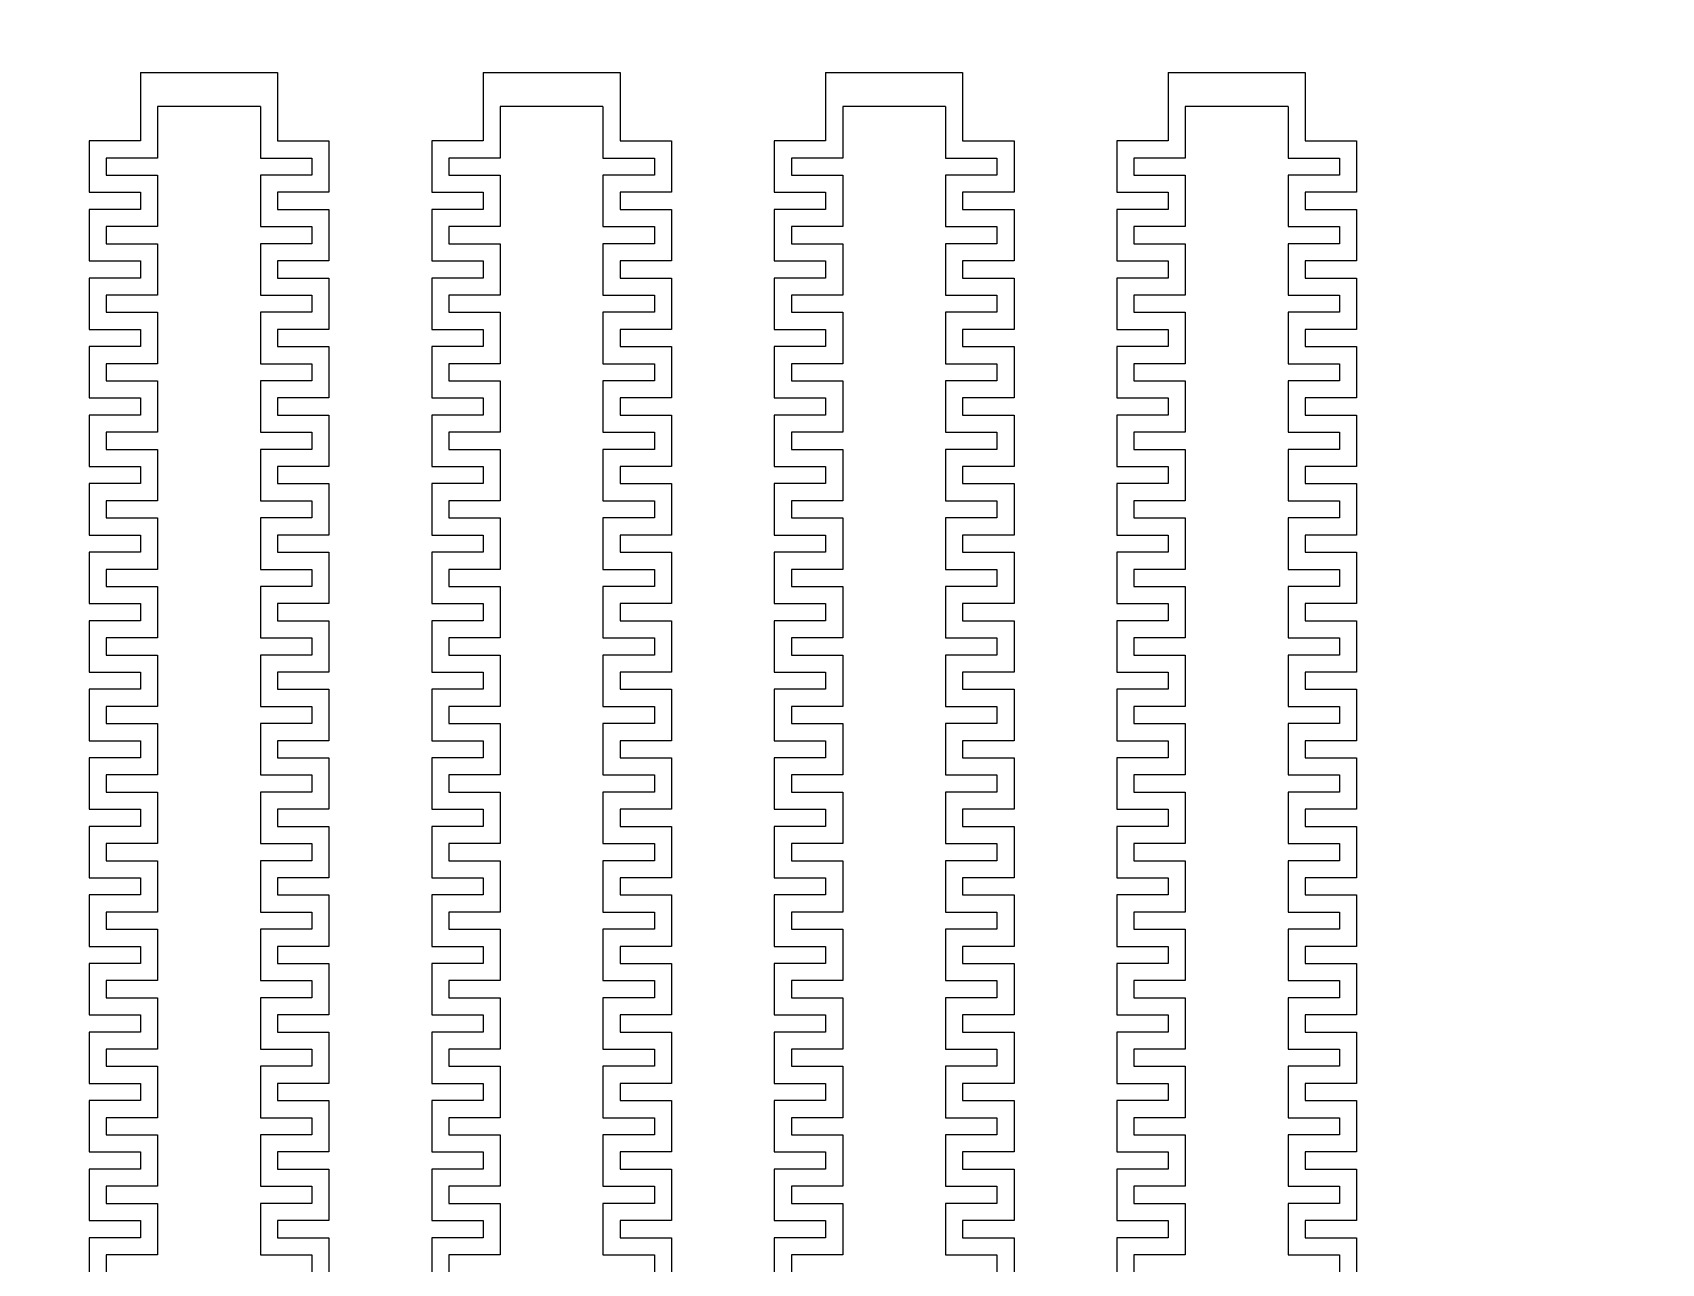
# Model space of a CAD drawing. Extents: x 4629 to 54629, y 4377 to 54377.
# Drawn here: x 23602 to 25979, y 25352 to 27148 of the extents above; entities that cross this region are included whole.
import ezdxf

# ---------------------------------------------------------------- set-up
doc = ezdxf.new("R2010")
doc.units = 13
doc.layers.add('CLEAR', color=140, linetype='Continuous')
doc.layers.add('OPAQUE', color=10, linetype='Continuous')

msp = doc.modelspace()

# ---------------------------------------------------------------- linework, layer by layer
at = {"layer": 'CLEAR'}
for p, q in [((23759.1, 27089.9), (23759.1, 26989.9)), ((23759.1, 27089.9), (23959.1, 27089.9)), ((23959.1, 27089.9), (23959.1, 26989.9)), ((24259.1, 27089.9), (24259.1, 26989.9)), ((24259.1, 27089.9), (24459.1, 27089.9)), ((24459.1, 27089.9), (24459.1, 26989.9)), ((24759.1, 27089.9), (24759.1, 26989.9)), ((24759.1, 27089.9), (24959.1, 27089.9)), ((24959.1, 27089.9), (24959.1, 26989.9)), ((25259.1, 27089.9), (25259.1, 26989.9)), ((25259.1, 27089.9), (25459.1, 27089.9)), ((25459.1, 27089.9), (25459.1, 26989.9)), ((23934.1, 27039.9), (23784.1, 27039.9)), ((23784.1, 27039.9), (23784.1, 26964.9)), ((23934.1, 27039.9), (23934.1, 26964.9)), ((24434.1, 27039.9), (24284.1, 27039.9)), ((24284.1, 27039.9), (24284.1, 26964.9)), ((24434.1, 27039.9), (24434.1, 26964.9)), ((24934.1, 27039.9), (24784.1, 27039.9)), ((24784.1, 27039.9), (24784.1, 26964.9)), ((24934.1, 27039.9), (24934.1, 26964.9)), ((25434.1, 27039.9), (25284.1, 27039.9)), ((25284.1, 27039.9), (25284.1, 26964.9)), ((25434.1, 27039.9), (25434.1, 26964.9)), ((23759.1, 26989.9), (23684.1, 26989.9)), ((23684.1, 26989.9), (23684.1, 26914.9)), ((23959.1, 26989.9), (24034.1, 26989.9)), ((24034.1, 26989.9), (24034.1, 26914.9)), ((24259.1, 26989.9), (24184.1, 26989.9)), ((24184.1, 26989.9), (24184.1, 26914.9)), ((24459.1, 26989.9), (24534.1, 26989.9)), ((24534.1, 26989.9), (24534.1, 26914.9)), ((24759.1, 26989.9), (24684.1, 26989.9)), ((24684.1, 26989.9), (24684.1, 26914.9)), ((24959.1, 26989.9), (25034.1, 26989.9)), ((25034.1, 26989.9), (25034.1, 26914.9)), ((25259.1, 26989.9), (25184.1, 26989.9)), ((25184.1, 26989.9), (25184.1, 26914.9)), ((25459.1, 26989.9), (25534.1, 26989.9)), ((25534.1, 26989.9), (25534.1, 26914.9)), ((23784.1, 26964.9), (23709.1, 26964.9)), ((23709.1, 26964.9), (23709.1, 26939.9)), ((23934.1, 26964.9), (24009.1, 26964.9)), ((24009.1, 26964.9), (24009.1, 26939.9)), ((24284.1, 26964.9), (24209.1, 26964.9)), ((24209.1, 26964.9), (24209.1, 26939.9)), ((24434.1, 26964.9), (24509.1, 26964.9)), ((24509.1, 26964.9), (24509.1, 26939.9)), ((24784.1, 26964.9), (24709.1, 26964.9)), ((24709.1, 26964.9), (24709.1, 26939.9)), ((24934.1, 26964.9), (25009.1, 26964.9)), ((25009.1, 26964.9), (25009.1, 26939.9)), ((25284.1, 26964.9), (25209.1, 26964.9)), ((25209.1, 26964.9), (25209.1, 26939.9)), ((25434.1, 26964.9), (25509.1, 26964.9)), ((25509.1, 26964.9), (25509.1, 26939.9)), ((23709.1, 26939.9), (23784.1, 26939.9)), ((23784.1, 26939.9), (23784.1, 26864.9)), ((24009.1, 26939.9), (23934.1, 26939.9)), ((23934.1, 26939.9), (23934.1, 26864.9)), ((24209.1, 26939.9), (24284.1, 26939.9)), ((24284.1, 26939.9), (24284.1, 26864.9)), ((24509.1, 26939.9), (24434.1, 26939.9)), ((24434.1, 26939.9), (24434.1, 26864.9)), ((24709.1, 26939.9), (24784.1, 26939.9)), ((24784.1, 26939.9), (24784.1, 26864.9)), ((25009.1, 26939.9), (24934.1, 26939.9)), ((24934.1, 26939.9), (24934.1, 26864.9)), ((25209.1, 26939.9), (25284.1, 26939.9)), ((25284.1, 26939.9), (25284.1, 26864.9)), ((25509.1, 26939.9), (25434.1, 26939.9)), ((25434.1, 26939.9), (25434.1, 26864.9)), ((23684.1, 26914.9), (23759.1, 26914.9)), ((23759.1, 26914.9), (23759.1, 26889.9)), ((24034.1, 26914.9), (23959.1, 26914.9)), ((23959.1, 26914.9), (23959.1, 26889.9)), ((24184.1, 26914.9), (24259.1, 26914.9)), ((24259.1, 26914.9), (24259.1, 26889.9)), ((24534.1, 26914.9), (24459.1, 26914.9)), ((24459.1, 26914.9), (24459.1, 26889.9)), ((24684.1, 26914.9), (24759.1, 26914.9)), ((24759.1, 26914.9), (24759.1, 26889.9)), ((25034.1, 26914.9), (24959.1, 26914.9)), ((24959.1, 26914.9), (24959.1, 26889.9)), ((25184.1, 26914.9), (25259.1, 26914.9)), ((25259.1, 26914.9), (25259.1, 26889.9)), ((25534.1, 26914.9), (25459.1, 26914.9)), ((25459.1, 26914.9), (25459.1, 26889.9)), ((23759.1, 26889.9), (23684.1, 26889.9)), ((23684.1, 26889.9), (23684.1, 26814.9)), ((23959.1, 26889.9), (24034.1, 26889.9)), ((24034.1, 26889.9), (24034.1, 26814.9)), ((24259.1, 26889.9), (24184.1, 26889.9)), ((24184.1, 26889.9), (24184.1, 26814.9)), ((24459.1, 26889.9), (24534.1, 26889.9)), ((24534.1, 26889.9), (24534.1, 26814.9)), ((24759.1, 26889.9), (24684.1, 26889.9)), ((24684.1, 26889.9), (24684.1, 26814.9)), ((24959.1, 26889.9), (25034.1, 26889.9)), ((25034.1, 26889.9), (25034.1, 26814.9)), ((25259.1, 26889.9), (25184.1, 26889.9)), ((25184.1, 26889.9), (25184.1, 26814.9)), ((25459.1, 26889.9), (25534.1, 26889.9)), ((25534.1, 26889.9), (25534.1, 26814.9)), ((23784.1, 26864.9), (23709.1, 26864.9)), ((23709.1, 26864.9), (23709.1, 26839.9)), ((23934.1, 26864.9), (24009.1, 26864.9)), ((24009.1, 26864.9), (24009.1, 26839.9)), ((24284.1, 26864.9), (24209.1, 26864.9)), ((24209.1, 26864.9), (24209.1, 26839.9)), ((24434.1, 26864.9), (24509.1, 26864.9)), ((24509.1, 26864.9), (24509.1, 26839.9)), ((24784.1, 26864.9), (24709.1, 26864.9)), ((24709.1, 26864.9), (24709.1, 26839.9)), ((24934.1, 26864.9), (25009.1, 26864.9)), ((25009.1, 26864.9), (25009.1, 26839.9)), ((25284.1, 26864.9), (25209.1, 26864.9)), ((25209.1, 26864.9), (25209.1, 26839.9)), ((25434.1, 26864.9), (25509.1, 26864.9)), ((25509.1, 26864.9), (25509.1, 26839.9)), ((23709.1, 26839.9), (23784.1, 26839.9)), ((23784.1, 26839.9), (23784.1, 26764.9)), ((24009.1, 26839.9), (23934.1, 26839.9)), ((23934.1, 26839.9), (23934.1, 26764.9)), ((24209.1, 26839.9), (24284.1, 26839.9)), ((24284.1, 26839.9), (24284.1, 26764.9)), ((24509.1, 26839.9), (24434.1, 26839.9)), ((24434.1, 26839.9), (24434.1, 26764.9)), ((24709.1, 26839.9), (24784.1, 26839.9)), ((24784.1, 26839.9), (24784.1, 26764.9)), ((25009.1, 26839.9), (24934.1, 26839.9)), ((24934.1, 26839.9), (24934.1, 26764.9)), ((25209.1, 26839.9), (25284.1, 26839.9)), ((25284.1, 26839.9), (25284.1, 26764.9)), ((25509.1, 26839.9), (25434.1, 26839.9)), ((25434.1, 26839.9), (25434.1, 26764.9)), ((23684.1, 26814.9), (23759.1, 26814.9)), ((23759.1, 26814.9), (23759.1, 26789.9)), ((24034.1, 26814.9), (23959.1, 26814.9)), ((23959.1, 26814.9), (23959.1, 26789.9)), ((24184.1, 26814.9), (24259.1, 26814.9)), ((24259.1, 26814.9), (24259.1, 26789.9)), ((24534.1, 26814.9), (24459.1, 26814.9)), ((24459.1, 26814.9), (24459.1, 26789.9)), ((24684.1, 26814.9), (24759.1, 26814.9)), ((24759.1, 26814.9), (24759.1, 26789.9)), ((25034.1, 26814.9), (24959.1, 26814.9)), ((24959.1, 26814.9), (24959.1, 26789.9)), ((25184.1, 26814.9), (25259.1, 26814.9)), ((25259.1, 26814.9), (25259.1, 26789.9)), ((25534.1, 26814.9), (25459.1, 26814.9)), ((25459.1, 26814.9), (25459.1, 26789.9)), ((23759.1, 26789.9), (23684.1, 26789.9)), ((23684.1, 26789.9), (23684.1, 26714.9)), ((23959.1, 26789.9), (24034.1, 26789.9)), ((24034.1, 26789.9), (24034.1, 26714.9)), ((24259.1, 26789.9), (24184.1, 26789.9)), ((24184.1, 26789.9), (24184.1, 26714.9)), ((24459.1, 26789.9), (24534.1, 26789.9)), ((24534.1, 26789.9), (24534.1, 26714.9)), ((24759.1, 26789.9), (24684.1, 26789.9)), ((24684.1, 26789.9), (24684.1, 26714.9)), ((24959.1, 26789.9), (25034.1, 26789.9)), ((25034.1, 26789.9), (25034.1, 26714.9)), ((25259.1, 26789.9), (25184.1, 26789.9)), ((25184.1, 26789.9), (25184.1, 26714.9)), ((25459.1, 26789.9), (25534.1, 26789.9)), ((25534.1, 26789.9), (25534.1, 26714.9)), ((23784.1, 26764.9), (23709.1, 26764.9)), ((23709.1, 26764.9), (23709.1, 26739.9)), ((23934.1, 26764.9), (24009.1, 26764.9)), ((24009.1, 26764.9), (24009.1, 26739.9)), ((24284.1, 26764.9), (24209.1, 26764.9)), ((24209.1, 26764.9), (24209.1, 26739.9)), ((24434.1, 26764.9), (24509.1, 26764.9)), ((24509.1, 26764.9), (24509.1, 26739.9)), ((24784.1, 26764.9), (24709.1, 26764.9)), ((24709.1, 26764.9), (24709.1, 26739.9)), ((24934.1, 26764.9), (25009.1, 26764.9)), ((25009.1, 26764.9), (25009.1, 26739.9)), ((25284.1, 26764.9), (25209.1, 26764.9)), ((25209.1, 26764.9), (25209.1, 26739.9)), ((25434.1, 26764.9), (25509.1, 26764.9)), ((25509.1, 26764.9), (25509.1, 26739.9)), ((23709.1, 26739.9), (23784.1, 26739.9)), ((23784.1, 26739.9), (23784.1, 26664.9)), ((24009.1, 26739.9), (23934.1, 26739.9)), ((23934.1, 26739.9), (23934.1, 26664.9)), ((24209.1, 26739.9), (24284.1, 26739.9)), ((24284.1, 26739.9), (24284.1, 26664.9)), ((24509.1, 26739.9), (24434.1, 26739.9)), ((24434.1, 26739.9), (24434.1, 26664.9)), ((24709.1, 26739.9), (24784.1, 26739.9)), ((24784.1, 26739.9), (24784.1, 26664.9)), ((25009.1, 26739.9), (24934.1, 26739.9)), ((24934.1, 26739.9), (24934.1, 26664.9)), ((25209.1, 26739.9), (25284.1, 26739.9)), ((25284.1, 26739.9), (25284.1, 26664.9)), ((25509.1, 26739.9), (25434.1, 26739.9)), ((25434.1, 26739.9), (25434.1, 26664.9)), ((23684.1, 26714.9), (23759.1, 26714.9)), ((23759.1, 26714.9), (23759.1, 26689.9)), ((24034.1, 26714.9), (23959.1, 26714.9)), ((23959.1, 26714.9), (23959.1, 26689.9)), ((24184.1, 26714.9), (24259.1, 26714.9)), ((24259.1, 26714.9), (24259.1, 26689.9)), ((24534.1, 26714.9), (24459.1, 26714.9)), ((24459.1, 26714.9), (24459.1, 26689.9)), ((24684.1, 26714.9), (24759.1, 26714.9)), ((24759.1, 26714.9), (24759.1, 26689.9)), ((25034.1, 26714.9), (24959.1, 26714.9)), ((24959.1, 26714.9), (24959.1, 26689.9)), ((25184.1, 26714.9), (25259.1, 26714.9)), ((25259.1, 26714.9), (25259.1, 26689.9)), ((25534.1, 26714.9), (25459.1, 26714.9)), ((25459.1, 26714.9), (25459.1, 26689.9)), ((23759.1, 26689.9), (23684.1, 26689.9)), ((23684.1, 26689.9), (23684.1, 26614.9)), ((23959.1, 26689.9), (24034.1, 26689.9)), ((24034.1, 26689.9), (24034.1, 26614.9)), ((24259.1, 26689.9), (24184.1, 26689.9)), ((24184.1, 26689.9), (24184.1, 26614.9)), ((24459.1, 26689.9), (24534.1, 26689.9)), ((24534.1, 26689.9), (24534.1, 26614.9)), ((24759.1, 26689.9), (24684.1, 26689.9)), ((24684.1, 26689.9), (24684.1, 26614.9)), ((24959.1, 26689.9), (25034.1, 26689.9)), ((25034.1, 26689.9), (25034.1, 26614.9)), ((25259.1, 26689.9), (25184.1, 26689.9)), ((25184.1, 26689.9), (25184.1, 26614.9)), ((25459.1, 26689.9), (25534.1, 26689.9)), ((25534.1, 26689.9), (25534.1, 26614.9)), ((23784.1, 26664.9), (23709.1, 26664.9)), ((23709.1, 26664.9), (23709.1, 26639.9)), ((23934.1, 26664.9), (24009.1, 26664.9)), ((24009.1, 26664.9), (24009.1, 26639.9)), ((24284.1, 26664.9), (24209.1, 26664.9)), ((24209.1, 26664.9), (24209.1, 26639.9)), ((24434.1, 26664.9), (24509.1, 26664.9)), ((24509.1, 26664.9), (24509.1, 26639.9)), ((24784.1, 26664.9), (24709.1, 26664.9)), ((24709.1, 26664.9), (24709.1, 26639.9)), ((24934.1, 26664.9), (25009.1, 26664.9)), ((25009.1, 26664.9), (25009.1, 26639.9)), ((25284.1, 26664.9), (25209.1, 26664.9)), ((25209.1, 26664.9), (25209.1, 26639.9)), ((25434.1, 26664.9), (25509.1, 26664.9)), ((25509.1, 26664.9), (25509.1, 26639.9)), ((23709.1, 26639.9), (23784.1, 26639.9)), ((23784.1, 26639.9), (23784.1, 26564.9)), ((24009.1, 26639.9), (23934.1, 26639.9)), ((23934.1, 26639.9), (23934.1, 26564.9)), ((24209.1, 26639.9), (24284.1, 26639.9)), ((24284.1, 26639.9), (24284.1, 26564.9)), ((24509.1, 26639.9), (24434.1, 26639.9)), ((24434.1, 26639.9), (24434.1, 26564.9)), ((24709.1, 26639.9), (24784.1, 26639.9)), ((24784.1, 26639.9), (24784.1, 26564.9)), ((25009.1, 26639.9), (24934.1, 26639.9)), ((24934.1, 26639.9), (24934.1, 26564.9)), ((25209.1, 26639.9), (25284.1, 26639.9)), ((25284.1, 26639.9), (25284.1, 26564.9)), ((25509.1, 26639.9), (25434.1, 26639.9)), ((25434.1, 26639.9), (25434.1, 26564.9)), ((23684.1, 26614.9), (23759.1, 26614.9)), ((23759.1, 26614.9), (23759.1, 26589.9)), ((24034.1, 26614.9), (23959.1, 26614.9)), ((23959.1, 26614.9), (23959.1, 26589.9)), ((24184.1, 26614.9), (24259.1, 26614.9)), ((24259.1, 26614.9), (24259.1, 26589.9)), ((24534.1, 26614.9), (24459.1, 26614.9)), ((24459.1, 26614.9), (24459.1, 26589.9)), ((24684.1, 26614.9), (24759.1, 26614.9)), ((24759.1, 26614.9), (24759.1, 26589.9)), ((25034.1, 26614.9), (24959.1, 26614.9)), ((24959.1, 26614.9), (24959.1, 26589.9)), ((25184.1, 26614.9), (25259.1, 26614.9)), ((25259.1, 26614.9), (25259.1, 26589.9)), ((25534.1, 26614.9), (25459.1, 26614.9)), ((25459.1, 26614.9), (25459.1, 26589.9)), ((23759.1, 26589.9), (23684.1, 26589.9)), ((23684.1, 26589.9), (23684.1, 26514.9)), ((23959.1, 26589.9), (24034.1, 26589.9)), ((24034.1, 26589.9), (24034.1, 26514.9)), ((24259.1, 26589.9), (24184.1, 26589.9)), ((24184.1, 26589.9), (24184.1, 26514.9)), ((24459.1, 26589.9), (24534.1, 26589.9)), ((24534.1, 26589.9), (24534.1, 26514.9)), ((24759.1, 26589.9), (24684.1, 26589.9)), ((24684.1, 26589.9), (24684.1, 26514.9)), ((24959.1, 26589.9), (25034.1, 26589.9)), ((25034.1, 26589.9), (25034.1, 26514.9)), ((25259.1, 26589.9), (25184.1, 26589.9)), ((25184.1, 26589.9), (25184.1, 26514.9)), ((25459.1, 26589.9), (25534.1, 26589.9)), ((25534.1, 26589.9), (25534.1, 26514.9)), ((23784.1, 26564.9), (23709.1, 26564.9)), ((23709.1, 26564.9), (23709.1, 26539.9)), ((23934.1, 26564.9), (24009.1, 26564.9)), ((24009.1, 26564.9), (24009.1, 26539.9)), ((24284.1, 26564.9), (24209.1, 26564.9)), ((24209.1, 26564.9), (24209.1, 26539.9)), ((24434.1, 26564.9), (24509.1, 26564.9)), ((24509.1, 26564.9), (24509.1, 26539.9)), ((24784.1, 26564.9), (24709.1, 26564.9)), ((24709.1, 26564.9), (24709.1, 26539.9)), ((24934.1, 26564.9), (25009.1, 26564.9)), ((25009.1, 26564.9), (25009.1, 26539.9)), ((25284.1, 26564.9), (25209.1, 26564.9)), ((25209.1, 26564.9), (25209.1, 26539.9)), ((25434.1, 26564.9), (25509.1, 26564.9)), ((25509.1, 26564.9), (25509.1, 26539.9)), ((23709.1, 26539.9), (23784.1, 26539.9)), ((23784.1, 26539.9), (23784.1, 26464.9)), ((24009.1, 26539.9), (23934.1, 26539.9)), ((23934.1, 26539.9), (23934.1, 26464.9)), ((24209.1, 26539.9), (24284.1, 26539.9)), ((24284.1, 26539.9), (24284.1, 26464.9)), ((24509.1, 26539.9), (24434.1, 26539.9)), ((24434.1, 26539.9), (24434.1, 26464.9)), ((24709.1, 26539.9), (24784.1, 26539.9)), ((24784.1, 26539.9), (24784.1, 26464.9)), ((25009.1, 26539.9), (24934.1, 26539.9)), ((24934.1, 26539.9), (24934.1, 26464.9)), ((25209.1, 26539.9), (25284.1, 26539.9)), ((25284.1, 26539.9), (25284.1, 26464.9)), ((25509.1, 26539.9), (25434.1, 26539.9)), ((25434.1, 26539.9), (25434.1, 26464.9)), ((23684.1, 26514.9), (23759.1, 26514.9)), ((23759.1, 26514.9), (23759.1, 26489.9)), ((24034.1, 26514.9), (23959.1, 26514.9)), ((23959.1, 26514.9), (23959.1, 26489.9)), ((24184.1, 26514.9), (24259.1, 26514.9)), ((24259.1, 26514.9), (24259.1, 26489.9)), ((24534.1, 26514.9), (24459.1, 26514.9)), ((24459.1, 26514.9), (24459.1, 26489.9)), ((24684.1, 26514.9), (24759.1, 26514.9)), ((24759.1, 26514.9), (24759.1, 26489.9)), ((25034.1, 26514.9), (24959.1, 26514.9)), ((24959.1, 26514.9), (24959.1, 26489.9)), ((25184.1, 26514.9), (25259.1, 26514.9)), ((25259.1, 26514.9), (25259.1, 26489.9)), ((25534.1, 26514.9), (25459.1, 26514.9)), ((25459.1, 26514.9), (25459.1, 26489.9)), ((23759.1, 26489.9), (23684.1, 26489.9)), ((23684.1, 26489.9), (23684.1, 26414.9)), ((23959.1, 26489.9), (24034.1, 26489.9)), ((24034.1, 26489.9), (24034.1, 26414.9)), ((24259.1, 26489.9), (24184.1, 26489.9)), ((24184.1, 26489.9), (24184.1, 26414.9)), ((24459.1, 26489.9), (24534.1, 26489.9)), ((24534.1, 26489.9), (24534.1, 26414.9)), ((24759.1, 26489.9), (24684.1, 26489.9)), ((24684.1, 26489.9), (24684.1, 26414.9)), ((24959.1, 26489.9), (25034.1, 26489.9)), ((25034.1, 26489.9), (25034.1, 26414.9)), ((25259.1, 26489.9), (25184.1, 26489.9)), ((25184.1, 26489.9), (25184.1, 26414.9)), ((25459.1, 26489.9), (25534.1, 26489.9)), ((25534.1, 26489.9), (25534.1, 26414.9)), ((23784.1, 26464.9), (23709.1, 26464.9)), ((23709.1, 26464.9), (23709.1, 26439.9)), ((23934.1, 26464.9), (24009.1, 26464.9)), ((24009.1, 26464.9), (24009.1, 26439.9)), ((24284.1, 26464.9), (24209.1, 26464.9)), ((24209.1, 26464.9), (24209.1, 26439.9)), ((24434.1, 26464.9), (24509.1, 26464.9)), ((24509.1, 26464.9), (24509.1, 26439.9)), ((24784.1, 26464.9), (24709.1, 26464.9)), ((24709.1, 26464.9), (24709.1, 26439.9)), ((24934.1, 26464.9), (25009.1, 26464.9)), ((25009.1, 26464.9), (25009.1, 26439.9)), ((25284.1, 26464.9), (25209.1, 26464.9)), ((25209.1, 26464.9), (25209.1, 26439.9)), ((25434.1, 26464.9), (25509.1, 26464.9)), ((25509.1, 26464.9), (25509.1, 26439.9)), ((23709.1, 26439.9), (23784.1, 26439.9)), ((23784.1, 26439.9), (23784.1, 26364.9)), ((24009.1, 26439.9), (23934.1, 26439.9)), ((23934.1, 26439.9), (23934.1, 26364.9)), ((24209.1, 26439.9), (24284.1, 26439.9)), ((24284.1, 26439.9), (24284.1, 26364.9)), ((24509.1, 26439.9), (24434.1, 26439.9)), ((24434.1, 26439.9), (24434.1, 26364.9)), ((24709.1, 26439.9), (24784.1, 26439.9)), ((24784.1, 26439.9), (24784.1, 26364.9)), ((25009.1, 26439.9), (24934.1, 26439.9)), ((24934.1, 26439.9), (24934.1, 26364.9)), ((25209.1, 26439.9), (25284.1, 26439.9)), ((25284.1, 26439.9), (25284.1, 26364.9)), ((25509.1, 26439.9), (25434.1, 26439.9)), ((25434.1, 26439.9), (25434.1, 26364.9)), ((23684.1, 26414.9), (23759.1, 26414.9)), ((23759.1, 26414.9), (23759.1, 26389.9)), ((24034.1, 26414.9), (23959.1, 26414.9)), ((23959.1, 26414.9), (23959.1, 26389.9)), ((24184.1, 26414.9), (24259.1, 26414.9)), ((24259.1, 26414.9), (24259.1, 26389.9)), ((24534.1, 26414.9), (24459.1, 26414.9)), ((24459.1, 26414.9), (24459.1, 26389.9)), ((24684.1, 26414.9), (24759.1, 26414.9)), ((24759.1, 26414.9), (24759.1, 26389.9)), ((25034.1, 26414.9), (24959.1, 26414.9)), ((24959.1, 26414.9), (24959.1, 26389.9)), ((25184.1, 26414.9), (25259.1, 26414.9)), ((25259.1, 26414.9), (25259.1, 26389.9)), ((25534.1, 26414.9), (25459.1, 26414.9)), ((25459.1, 26414.9), (25459.1, 26389.9)), ((23759.1, 26389.9), (23684.1, 26389.9)), ((23684.1, 26389.9), (23684.1, 26314.9)), ((23959.1, 26389.9), (24034.1, 26389.9)), ((24034.1, 26389.9), (24034.1, 26314.9)), ((24259.1, 26389.9), (24184.1, 26389.9)), ((24184.1, 26389.9), (24184.1, 26314.9)), ((24459.1, 26389.9), (24534.1, 26389.9)), ((24534.1, 26389.9), (24534.1, 26314.9)), ((24759.1, 26389.9), (24684.1, 26389.9)), ((24684.1, 26389.9), (24684.1, 26314.9)), ((24959.1, 26389.9), (25034.1, 26389.9)), ((25034.1, 26389.9), (25034.1, 26314.9)), ((25259.1, 26389.9), (25184.1, 26389.9)), ((25184.1, 26389.9), (25184.1, 26314.9)), ((25459.1, 26389.9), (25534.1, 26389.9)), ((25534.1, 26389.9), (25534.1, 26314.9)), ((23784.1, 26364.9), (23709.1, 26364.9)), ((23709.1, 26364.9), (23709.1, 26339.9)), ((23934.1, 26364.9), (24009.1, 26364.9)), ((24009.1, 26364.9), (24009.1, 26339.9)), ((24284.1, 26364.9), (24209.1, 26364.9)), ((24209.1, 26364.9), (24209.1, 26339.9)), ((24434.1, 26364.9), (24509.1, 26364.9)), ((24509.1, 26364.9), (24509.1, 26339.9)), ((24784.1, 26364.9), (24709.1, 26364.9)), ((24709.1, 26364.9), (24709.1, 26339.9)), ((24934.1, 26364.9), (25009.1, 26364.9)), ((25009.1, 26364.9), (25009.1, 26339.9)), ((25284.1, 26364.9), (25209.1, 26364.9)), ((25209.1, 26364.9), (25209.1, 26339.9)), ((25434.1, 26364.9), (25509.1, 26364.9)), ((25509.1, 26364.9), (25509.1, 26339.9)), ((23709.1, 26339.9), (23784.1, 26339.9)), ((23784.1, 26339.9), (23784.1, 26264.9)), ((24009.1, 26339.9), (23934.1, 26339.9)), ((23934.1, 26339.9), (23934.1, 26264.9)), ((24209.1, 26339.9), (24284.1, 26339.9)), ((24284.1, 26339.9), (24284.1, 26264.9)), ((24509.1, 26339.9), (24434.1, 26339.9)), ((24434.1, 26339.9), (24434.1, 26264.9)), ((24709.1, 26339.9), (24784.1, 26339.9)), ((24784.1, 26339.9), (24784.1, 26264.9)), ((25009.1, 26339.9), (24934.1, 26339.9)), ((24934.1, 26339.9), (24934.1, 26264.9)), ((25209.1, 26339.9), (25284.1, 26339.9)), ((25284.1, 26339.9), (25284.1, 26264.9)), ((25509.1, 26339.9), (25434.1, 26339.9)), ((25434.1, 26339.9), (25434.1, 26264.9)), ((23684.1, 26314.9), (23759.1, 26314.9)), ((23759.1, 26314.9), (23759.1, 26289.9)), ((24034.1, 26314.9), (23959.1, 26314.9)), ((23959.1, 26314.9), (23959.1, 26289.9)), ((24184.1, 26314.9), (24259.1, 26314.9)), ((24259.1, 26314.9), (24259.1, 26289.9)), ((24534.1, 26314.9), (24459.1, 26314.9)), ((24459.1, 26314.9), (24459.1, 26289.9)), ((24684.1, 26314.9), (24759.1, 26314.9)), ((24759.1, 26314.9), (24759.1, 26289.9)), ((25034.1, 26314.9), (24959.1, 26314.9)), ((24959.1, 26314.9), (24959.1, 26289.9)), ((25184.1, 26314.9), (25259.1, 26314.9)), ((25259.1, 26314.9), (25259.1, 26289.9)), ((25534.1, 26314.9), (25459.1, 26314.9)), ((25459.1, 26314.9), (25459.1, 26289.9)), ((23759.1, 26289.9), (23684.1, 26289.9)), ((23684.1, 26289.9), (23684.1, 26214.9)), ((23959.1, 26289.9), (24034.1, 26289.9)), ((24034.1, 26289.9), (24034.1, 26214.9)), ((24259.1, 26289.9), (24184.1, 26289.9)), ((24184.1, 26289.9), (24184.1, 26214.9)), ((24459.1, 26289.9), (24534.1, 26289.9)), ((24534.1, 26289.9), (24534.1, 26214.9)), ((24759.1, 26289.9), (24684.1, 26289.9)), ((24684.1, 26289.9), (24684.1, 26214.9)), ((24959.1, 26289.9), (25034.1, 26289.9)), ((25034.1, 26289.9), (25034.1, 26214.9)), ((25259.1, 26289.9), (25184.1, 26289.9)), ((25184.1, 26289.9), (25184.1, 26214.9)), ((25459.1, 26289.9), (25534.1, 26289.9)), ((25534.1, 26289.9), (25534.1, 26214.9)), ((23784.1, 26264.9), (23709.1, 26264.9)), ((23709.1, 26264.9), (23709.1, 26239.9)), ((23934.1, 26264.9), (24009.1, 26264.9)), ((24009.1, 26264.9), (24009.1, 26239.9)), ((24284.1, 26264.9), (24209.1, 26264.9)), ((24209.1, 26264.9), (24209.1, 26239.9)), ((24434.1, 26264.9), (24509.1, 26264.9)), ((24509.1, 26264.9), (24509.1, 26239.9)), ((24784.1, 26264.9), (24709.1, 26264.9)), ((24709.1, 26264.9), (24709.1, 26239.9)), ((24934.1, 26264.9), (25009.1, 26264.9)), ((25009.1, 26264.9), (25009.1, 26239.9)), ((25284.1, 26264.9), (25209.1, 26264.9)), ((25209.1, 26264.9), (25209.1, 26239.9)), ((25434.1, 26264.9), (25509.1, 26264.9)), ((25509.1, 26264.9), (25509.1, 26239.9)), ((23709.1, 26239.9), (23784.1, 26239.9)), ((23784.1, 26239.9), (23784.1, 26164.9)), ((24009.1, 26239.9), (23934.1, 26239.9)), ((23934.1, 26239.9), (23934.1, 26164.9)), ((24209.1, 26239.9), (24284.1, 26239.9)), ((24284.1, 26239.9), (24284.1, 26164.9)), ((24509.1, 26239.9), (24434.1, 26239.9)), ((24434.1, 26239.9), (24434.1, 26164.9)), ((24709.1, 26239.9), (24784.1, 26239.9)), ((24784.1, 26239.9), (24784.1, 26164.9)), ((25009.1, 26239.9), (24934.1, 26239.9)), ((24934.1, 26239.9), (24934.1, 26164.9)), ((25209.1, 26239.9), (25284.1, 26239.9)), ((25284.1, 26239.9), (25284.1, 26164.9)), ((25509.1, 26239.9), (25434.1, 26239.9)), ((25434.1, 26239.9), (25434.1, 26164.9)), ((23684.1, 26214.9), (23759.1, 26214.9)), ((23759.1, 26214.9), (23759.1, 26189.9)), ((24034.1, 26214.9), (23959.1, 26214.9)), ((23959.1, 26214.9), (23959.1, 26189.9)), ((24184.1, 26214.9), (24259.1, 26214.9)), ((24259.1, 26214.9), (24259.1, 26189.9)), ((24534.1, 26214.9), (24459.1, 26214.9)), ((24459.1, 26214.9), (24459.1, 26189.9)), ((24684.1, 26214.9), (24759.1, 26214.9)), ((24759.1, 26214.9), (24759.1, 26189.9)), ((25034.1, 26214.9), (24959.1, 26214.9)), ((24959.1, 26214.9), (24959.1, 26189.9)), ((25184.1, 26214.9), (25259.1, 26214.9)), ((25259.1, 26214.9), (25259.1, 26189.9)), ((25534.1, 26214.9), (25459.1, 26214.9)), ((25459.1, 26214.9), (25459.1, 26189.9)), ((23759.1, 26189.9), (23684.1, 26189.9)), ((23684.1, 26189.9), (23684.1, 26114.9)), ((23959.1, 26189.9), (24034.1, 26189.9)), ((24034.1, 26189.9), (24034.1, 26114.9)), ((24259.1, 26189.9), (24184.1, 26189.9)), ((24184.1, 26189.9), (24184.1, 26114.9)), ((24459.1, 26189.9), (24534.1, 26189.9)), ((24534.1, 26189.9), (24534.1, 26114.9)), ((24759.1, 26189.9), (24684.1, 26189.9)), ((24684.1, 26189.9), (24684.1, 26114.9)), ((24959.1, 26189.9), (25034.1, 26189.9)), ((25034.1, 26189.9), (25034.1, 26114.9)), ((25259.1, 26189.9), (25184.1, 26189.9)), ((25184.1, 26189.9), (25184.1, 26114.9)), ((25459.1, 26189.9), (25534.1, 26189.9)), ((25534.1, 26189.9), (25534.1, 26114.9)), ((23784.1, 26164.9), (23709.1, 26164.9)), ((23709.1, 26164.9), (23709.1, 26139.9)), ((23934.1, 26164.9), (24009.1, 26164.9)), ((24009.1, 26164.9), (24009.1, 26139.9)), ((24284.1, 26164.9), (24209.1, 26164.9)), ((24209.1, 26164.9), (24209.1, 26139.9)), ((24434.1, 26164.9), (24509.1, 26164.9)), ((24509.1, 26164.9), (24509.1, 26139.9)), ((24784.1, 26164.9), (24709.1, 26164.9)), ((24709.1, 26164.9), (24709.1, 26139.9)), ((24934.1, 26164.9), (25009.1, 26164.9)), ((25009.1, 26164.9), (25009.1, 26139.9)), ((25284.1, 26164.9), (25209.1, 26164.9)), ((25209.1, 26164.9), (25209.1, 26139.9)), ((25434.1, 26164.9), (25509.1, 26164.9)), ((25509.1, 26164.9), (25509.1, 26139.9)), ((23709.1, 26139.9), (23784.1, 26139.9)), ((23784.1, 26139.9), (23784.1, 26064.9)), ((24009.1, 26139.9), (23934.1, 26139.9)), ((23934.1, 26139.9), (23934.1, 26064.9)), ((24209.1, 26139.9), (24284.1, 26139.9)), ((24284.1, 26139.9), (24284.1, 26064.9)), ((24509.1, 26139.9), (24434.1, 26139.9)), ((24434.1, 26139.9), (24434.1, 26064.9)), ((24709.1, 26139.9), (24784.1, 26139.9)), ((24784.1, 26139.9), (24784.1, 26064.9)), ((25009.1, 26139.9), (24934.1, 26139.9)), ((24934.1, 26139.9), (24934.1, 26064.9)), ((25209.1, 26139.9), (25284.1, 26139.9)), ((25284.1, 26139.9), (25284.1, 26064.9)), ((25509.1, 26139.9), (25434.1, 26139.9)), ((25434.1, 26139.9), (25434.1, 26064.9)), ((23684.1, 26114.9), (23759.1, 26114.9)), ((23759.1, 26114.9), (23759.1, 26089.9)), ((24034.1, 26114.9), (23959.1, 26114.9)), ((23959.1, 26114.9), (23959.1, 26089.9)), ((24184.1, 26114.9), (24259.1, 26114.9)), ((24259.1, 26114.9), (24259.1, 26089.9)), ((24534.1, 26114.9), (24459.1, 26114.9)), ((24459.1, 26114.9), (24459.1, 26089.9)), ((24684.1, 26114.9), (24759.1, 26114.9)), ((24759.1, 26114.9), (24759.1, 26089.9)), ((25034.1, 26114.9), (24959.1, 26114.9)), ((24959.1, 26114.9), (24959.1, 26089.9)), ((25184.1, 26114.9), (25259.1, 26114.9)), ((25259.1, 26114.9), (25259.1, 26089.9)), ((25534.1, 26114.9), (25459.1, 26114.9)), ((25459.1, 26114.9), (25459.1, 26089.9)), ((23759.1, 26089.9), (23684.1, 26089.9)), ((23684.1, 26089.9), (23684.1, 26014.9)), ((23959.1, 26089.9), (24034.1, 26089.9)), ((24034.1, 26089.9), (24034.1, 26014.9)), ((24259.1, 26089.9), (24184.1, 26089.9)), ((24184.1, 26089.9), (24184.1, 26014.9)), ((24459.1, 26089.9), (24534.1, 26089.9)), ((24534.1, 26089.9), (24534.1, 26014.9)), ((24759.1, 26089.9), (24684.1, 26089.9)), ((24684.1, 26089.9), (24684.1, 26014.9)), ((24959.1, 26089.9), (25034.1, 26089.9)), ((25034.1, 26089.9), (25034.1, 26014.9)), ((25259.1, 26089.9), (25184.1, 26089.9)), ((25184.1, 26089.9), (25184.1, 26014.9)), ((25459.1, 26089.9), (25534.1, 26089.9)), ((25534.1, 26089.9), (25534.1, 26014.9)), ((23784.1, 26064.9), (23709.1, 26064.9)), ((23709.1, 26064.9), (23709.1, 26039.9)), ((23934.1, 26064.9), (24009.1, 26064.9)), ((24009.1, 26064.9), (24009.1, 26039.9)), ((24284.1, 26064.9), (24209.1, 26064.9)), ((24209.1, 26064.9), (24209.1, 26039.9)), ((24434.1, 26064.9), (24509.1, 26064.9)), ((24509.1, 26064.9), (24509.1, 26039.9)), ((24784.1, 26064.9), (24709.1, 26064.9)), ((24709.1, 26064.9), (24709.1, 26039.9)), ((24934.1, 26064.9), (25009.1, 26064.9)), ((25009.1, 26064.9), (25009.1, 26039.9)), ((25284.1, 26064.9), (25209.1, 26064.9)), ((25209.1, 26064.9), (25209.1, 26039.9)), ((25434.1, 26064.9), (25509.1, 26064.9)), ((25509.1, 26064.9), (25509.1, 26039.9)), ((23709.1, 26039.9), (23784.1, 26039.9)), ((23784.1, 26039.9), (23784.1, 25964.9)), ((24009.1, 26039.9), (23934.1, 26039.9)), ((23934.1, 26039.9), (23934.1, 25964.9)), ((24209.1, 26039.9), (24284.1, 26039.9)), ((24284.1, 26039.9), (24284.1, 25964.9)), ((24509.1, 26039.9), (24434.1, 26039.9)), ((24434.1, 26039.9), (24434.1, 25964.9)), ((24709.1, 26039.9), (24784.1, 26039.9)), ((24784.1, 26039.9), (24784.1, 25964.9)), ((25009.1, 26039.9), (24934.1, 26039.9)), ((24934.1, 26039.9), (24934.1, 25964.9)), ((25209.1, 26039.9), (25284.1, 26039.9)), ((25284.1, 26039.9), (25284.1, 25964.9)), ((25509.1, 26039.9), (25434.1, 26039.9)), ((25434.1, 26039.9), (25434.1, 25964.9)), ((23684.1, 26014.9), (23759.1, 26014.9)), ((23759.1, 26014.9), (23759.1, 25989.9)), ((24034.1, 26014.9), (23959.1, 26014.9)), ((23959.1, 26014.9), (23959.1, 25989.9)), ((24184.1, 26014.9), (24259.1, 26014.9)), ((24259.1, 26014.9), (24259.1, 25989.9)), ((24534.1, 26014.9), (24459.1, 26014.9)), ((24459.1, 26014.9), (24459.1, 25989.9)), ((24684.1, 26014.9), (24759.1, 26014.9)), ((24759.1, 26014.9), (24759.1, 25989.9)), ((25034.1, 26014.9), (24959.1, 26014.9)), ((24959.1, 26014.9), (24959.1, 25989.9)), ((25184.1, 26014.9), (25259.1, 26014.9)), ((25259.1, 26014.9), (25259.1, 25989.9)), ((25534.1, 26014.9), (25459.1, 26014.9)), ((25459.1, 26014.9), (25459.1, 25989.9)), ((23759.1, 25989.9), (23684.1, 25989.9)), ((23684.1, 25989.9), (23684.1, 25914.9)), ((23959.1, 25989.9), (24034.1, 25989.9)), ((24034.1, 25989.9), (24034.1, 25914.9)), ((24259.1, 25989.9), (24184.1, 25989.9)), ((24184.1, 25989.9), (24184.1, 25914.9)), ((24459.1, 25989.9), (24534.1, 25989.9)), ((24534.1, 25989.9), (24534.1, 25914.9)), ((24759.1, 25989.9), (24684.1, 25989.9)), ((24684.1, 25989.9), (24684.1, 25914.9)), ((24959.1, 25989.9), (25034.1, 25989.9)), ((25034.1, 25989.9), (25034.1, 25914.9)), ((25259.1, 25989.9), (25184.1, 25989.9)), ((25184.1, 25989.9), (25184.1, 25914.9)), ((25459.1, 25989.9), (25534.1, 25989.9)), ((25534.1, 25989.9), (25534.1, 25914.9)), ((23784.1, 25964.9), (23709.1, 25964.9)), ((23709.1, 25964.9), (23709.1, 25939.9)), ((23934.1, 25964.9), (24009.1, 25964.9)), ((24009.1, 25964.9), (24009.1, 25939.9)), ((24284.1, 25964.9), (24209.1, 25964.9)), ((24209.1, 25964.9), (24209.1, 25939.9)), ((24434.1, 25964.9), (24509.1, 25964.9)), ((24509.1, 25964.9), (24509.1, 25939.9)), ((24784.1, 25964.9), (24709.1, 25964.9)), ((24709.1, 25964.9), (24709.1, 25939.9)), ((24934.1, 25964.9), (25009.1, 25964.9)), ((25009.1, 25964.9), (25009.1, 25939.9)), ((25284.1, 25964.9), (25209.1, 25964.9)), ((25209.1, 25964.9), (25209.1, 25939.9)), ((25434.1, 25964.9), (25509.1, 25964.9)), ((25509.1, 25964.9), (25509.1, 25939.9)), ((23709.1, 25939.9), (23784.1, 25939.9)), ((23784.1, 25939.9), (23784.1, 25864.9)), ((24009.1, 25939.9), (23934.1, 25939.9)), ((23934.1, 25939.9), (23934.1, 25864.9)), ((24209.1, 25939.9), (24284.1, 25939.9)), ((24284.1, 25939.9), (24284.1, 25864.9)), ((24509.1, 25939.9), (24434.1, 25939.9)), ((24434.1, 25939.9), (24434.1, 25864.9)), ((24709.1, 25939.9), (24784.1, 25939.9)), ((24784.1, 25939.9), (24784.1, 25864.9)), ((25009.1, 25939.9), (24934.1, 25939.9)), ((24934.1, 25939.9), (24934.1, 25864.9)), ((25209.1, 25939.9), (25284.1, 25939.9)), ((25284.1, 25939.9), (25284.1, 25864.9)), ((25509.1, 25939.9), (25434.1, 25939.9)), ((25434.1, 25939.9), (25434.1, 25864.9)), ((23684.1, 25914.9), (23759.1, 25914.9)), ((23759.1, 25914.9), (23759.1, 25889.9)), ((24034.1, 25914.9), (23959.1, 25914.9)), ((23959.1, 25914.9), (23959.1, 25889.9)), ((24184.1, 25914.9), (24259.1, 25914.9)), ((24259.1, 25914.9), (24259.1, 25889.9)), ((24534.1, 25914.9), (24459.1, 25914.9)), ((24459.1, 25914.9), (24459.1, 25889.9)), ((24684.1, 25914.9), (24759.1, 25914.9)), ((24759.1, 25914.9), (24759.1, 25889.9)), ((25034.1, 25914.9), (24959.1, 25914.9)), ((24959.1, 25914.9), (24959.1, 25889.9)), ((25184.1, 25914.9), (25259.1, 25914.9)), ((25259.1, 25914.9), (25259.1, 25889.9)), ((25534.1, 25914.9), (25459.1, 25914.9)), ((25459.1, 25914.9), (25459.1, 25889.9)), ((23759.1, 25889.9), (23684.1, 25889.9)), ((23684.1, 25889.9), (23684.1, 25814.9)), ((23959.1, 25889.9), (24034.1, 25889.9)), ((24034.1, 25889.9), (24034.1, 25814.9)), ((24259.1, 25889.9), (24184.1, 25889.9)), ((24184.1, 25889.9), (24184.1, 25814.9)), ((24459.1, 25889.9), (24534.1, 25889.9)), ((24534.1, 25889.9), (24534.1, 25814.9)), ((24759.1, 25889.9), (24684.1, 25889.9)), ((24684.1, 25889.9), (24684.1, 25814.9)), ((24959.1, 25889.9), (25034.1, 25889.9)), ((25034.1, 25889.9), (25034.1, 25814.9)), ((25259.1, 25889.9), (25184.1, 25889.9)), ((25184.1, 25889.9), (25184.1, 25814.9)), ((25459.1, 25889.9), (25534.1, 25889.9)), ((25534.1, 25889.9), (25534.1, 25814.9)), ((23784.1, 25864.9), (23709.1, 25864.9)), ((23709.1, 25864.9), (23709.1, 25839.9)), ((23934.1, 25864.9), (24009.1, 25864.9)), ((24009.1, 25864.9), (24009.1, 25839.9)), ((24284.1, 25864.9), (24209.1, 25864.9)), ((24209.1, 25864.9), (24209.1, 25839.9)), ((24434.1, 25864.9), (24509.1, 25864.9)), ((24509.1, 25864.9), (24509.1, 25839.9)), ((24784.1, 25864.9), (24709.1, 25864.9)), ((24709.1, 25864.9), (24709.1, 25839.9)), ((24934.1, 25864.9), (25009.1, 25864.9)), ((25009.1, 25864.9), (25009.1, 25839.9)), ((25284.1, 25864.9), (25209.1, 25864.9)), ((25209.1, 25864.9), (25209.1, 25839.9)), ((25434.1, 25864.9), (25509.1, 25864.9)), ((25509.1, 25864.9), (25509.1, 25839.9)), ((23709.1, 25839.9), (23784.1, 25839.9)), ((23784.1, 25839.9), (23784.1, 25764.9)), ((24009.1, 25839.9), (23934.1, 25839.9)), ((23934.1, 25839.9), (23934.1, 25764.9)), ((24209.1, 25839.9), (24284.1, 25839.9)), ((24284.1, 25839.9), (24284.1, 25764.9)), ((24509.1, 25839.9), (24434.1, 25839.9)), ((24434.1, 25839.9), (24434.1, 25764.9)), ((24709.1, 25839.9), (24784.1, 25839.9)), ((24784.1, 25839.9), (24784.1, 25764.9)), ((25009.1, 25839.9), (24934.1, 25839.9)), ((24934.1, 25839.9), (24934.1, 25764.9)), ((25209.1, 25839.9), (25284.1, 25839.9)), ((25284.1, 25839.9), (25284.1, 25764.9)), ((25509.1, 25839.9), (25434.1, 25839.9)), ((25434.1, 25839.9), (25434.1, 25764.9)), ((23684.1, 25814.9), (23759.1, 25814.9)), ((23759.1, 25814.9), (23759.1, 25789.9)), ((24034.1, 25814.9), (23959.1, 25814.9)), ((23959.1, 25814.9), (23959.1, 25789.9)), ((24184.1, 25814.9), (24259.1, 25814.9)), ((24259.1, 25814.9), (24259.1, 25789.9)), ((24534.1, 25814.9), (24459.1, 25814.9)), ((24459.1, 25814.9), (24459.1, 25789.9)), ((24684.1, 25814.9), (24759.1, 25814.9)), ((24759.1, 25814.9), (24759.1, 25789.9)), ((25034.1, 25814.9), (24959.1, 25814.9)), ((24959.1, 25814.9), (24959.1, 25789.9)), ((25184.1, 25814.9), (25259.1, 25814.9)), ((25259.1, 25814.9), (25259.1, 25789.9)), ((25534.1, 25814.9), (25459.1, 25814.9)), ((25459.1, 25814.9), (25459.1, 25789.9)), ((23759.1, 25789.9), (23684.1, 25789.9)), ((23684.1, 25789.9), (23684.1, 25714.9)), ((23959.1, 25789.9), (24034.1, 25789.9)), ((24034.1, 25789.9), (24034.1, 25714.9)), ((24259.1, 25789.9), (24184.1, 25789.9)), ((24184.1, 25789.9), (24184.1, 25714.9)), ((24459.1, 25789.9), (24534.1, 25789.9)), ((24534.1, 25789.9), (24534.1, 25714.9)), ((24759.1, 25789.9), (24684.1, 25789.9)), ((24684.1, 25789.9), (24684.1, 25714.9)), ((24959.1, 25789.9), (25034.1, 25789.9)), ((25034.1, 25789.9), (25034.1, 25714.9)), ((25259.1, 25789.9), (25184.1, 25789.9)), ((25184.1, 25789.9), (25184.1, 25714.9)), ((25459.1, 25789.9), (25534.1, 25789.9)), ((25534.1, 25789.9), (25534.1, 25714.9)), ((23784.1, 25764.9), (23709.1, 25764.9)), ((23709.1, 25764.9), (23709.1, 25739.9)), ((23934.1, 25764.9), (24009.1, 25764.9)), ((24009.1, 25764.9), (24009.1, 25739.9)), ((24284.1, 25764.9), (24209.1, 25764.9)), ((24209.1, 25764.9), (24209.1, 25739.9)), ((24434.1, 25764.9), (24509.1, 25764.9)), ((24509.1, 25764.9), (24509.1, 25739.9)), ((24784.1, 25764.9), (24709.1, 25764.9)), ((24709.1, 25764.9), (24709.1, 25739.9)), ((24934.1, 25764.9), (25009.1, 25764.9)), ((25009.1, 25764.9), (25009.1, 25739.9)), ((25284.1, 25764.9), (25209.1, 25764.9)), ((25209.1, 25764.9), (25209.1, 25739.9)), ((25434.1, 25764.9), (25509.1, 25764.9)), ((25509.1, 25764.9), (25509.1, 25739.9)), ((23709.1, 25739.9), (23784.1, 25739.9)), ((23784.1, 25739.9), (23784.1, 25664.9)), ((24009.1, 25739.9), (23934.1, 25739.9)), ((23934.1, 25739.9), (23934.1, 25664.9)), ((24209.1, 25739.9), (24284.1, 25739.9)), ((24284.1, 25739.9), (24284.1, 25664.9)), ((24509.1, 25739.9), (24434.1, 25739.9)), ((24434.1, 25739.9), (24434.1, 25664.9)), ((24709.1, 25739.9), (24784.1, 25739.9)), ((24784.1, 25739.9), (24784.1, 25664.9)), ((25009.1, 25739.9), (24934.1, 25739.9)), ((24934.1, 25739.9), (24934.1, 25664.9)), ((25209.1, 25739.9), (25284.1, 25739.9)), ((25284.1, 25739.9), (25284.1, 25664.9)), ((25509.1, 25739.9), (25434.1, 25739.9)), ((25434.1, 25739.9), (25434.1, 25664.9)), ((23684.1, 25714.9), (23759.1, 25714.9)), ((23759.1, 25714.9), (23759.1, 25689.9)), ((24034.1, 25714.9), (23959.1, 25714.9)), ((23959.1, 25714.9), (23959.1, 25689.9)), ((24184.1, 25714.9), (24259.1, 25714.9)), ((24259.1, 25714.9), (24259.1, 25689.9)), ((24534.1, 25714.9), (24459.1, 25714.9)), ((24459.1, 25714.9), (24459.1, 25689.9)), ((24684.1, 25714.9), (24759.1, 25714.9)), ((24759.1, 25714.9), (24759.1, 25689.9)), ((25034.1, 25714.9), (24959.1, 25714.9)), ((24959.1, 25714.9), (24959.1, 25689.9)), ((25184.1, 25714.9), (25259.1, 25714.9)), ((25259.1, 25714.9), (25259.1, 25689.9)), ((25534.1, 25714.9), (25459.1, 25714.9)), ((25459.1, 25714.9), (25459.1, 25689.9)), ((23759.1, 25689.9), (23684.1, 25689.9)), ((23684.1, 25689.9), (23684.1, 25614.9)), ((23959.1, 25689.9), (24034.1, 25689.9)), ((24034.1, 25689.9), (24034.1, 25614.9)), ((24259.1, 25689.9), (24184.1, 25689.9)), ((24184.1, 25689.9), (24184.1, 25614.9)), ((24459.1, 25689.9), (24534.1, 25689.9)), ((24534.1, 25689.9), (24534.1, 25614.9)), ((24759.1, 25689.9), (24684.1, 25689.9)), ((24684.1, 25689.9), (24684.1, 25614.9)), ((24959.1, 25689.9), (25034.1, 25689.9)), ((25034.1, 25689.9), (25034.1, 25614.9)), ((25259.1, 25689.9), (25184.1, 25689.9)), ((25184.1, 25689.9), (25184.1, 25614.9)), ((25459.1, 25689.9), (25534.1, 25689.9)), ((25534.1, 25689.9), (25534.1, 25614.9)), ((23784.1, 25664.9), (23709.1, 25664.9)), ((23709.1, 25664.9), (23709.1, 25639.9)), ((23934.1, 25664.9), (24009.1, 25664.9)), ((24009.1, 25664.9), (24009.1, 25639.9)), ((24284.1, 25664.9), (24209.1, 25664.9)), ((24209.1, 25664.9), (24209.1, 25639.9)), ((24434.1, 25664.9), (24509.1, 25664.9)), ((24509.1, 25664.9), (24509.1, 25639.9)), ((24784.1, 25664.9), (24709.1, 25664.9)), ((24709.1, 25664.9), (24709.1, 25639.9)), ((24934.1, 25664.9), (25009.1, 25664.9)), ((25009.1, 25664.9), (25009.1, 25639.9)), ((25284.1, 25664.9), (25209.1, 25664.9)), ((25209.1, 25664.9), (25209.1, 25639.9)), ((25434.1, 25664.9), (25509.1, 25664.9)), ((25509.1, 25664.9), (25509.1, 25639.9)), ((23709.1, 25639.9), (23784.1, 25639.9)), ((23784.1, 25639.9), (23784.1, 25564.9)), ((24009.1, 25639.9), (23934.1, 25639.9)), ((23934.1, 25639.9), (23934.1, 25564.9)), ((24209.1, 25639.9), (24284.1, 25639.9)), ((24284.1, 25639.9), (24284.1, 25564.9)), ((24509.1, 25639.9), (24434.1, 25639.9)), ((24434.1, 25639.9), (24434.1, 25564.9)), ((24709.1, 25639.9), (24784.1, 25639.9)), ((24784.1, 25639.9), (24784.1, 25564.9)), ((25009.1, 25639.9), (24934.1, 25639.9)), ((24934.1, 25639.9), (24934.1, 25564.9)), ((25209.1, 25639.9), (25284.1, 25639.9)), ((25284.1, 25639.9), (25284.1, 25564.9)), ((25509.1, 25639.9), (25434.1, 25639.9)), ((25434.1, 25639.9), (25434.1, 25564.9)), ((23684.1, 25614.9), (23759.1, 25614.9)), ((23759.1, 25614.9), (23759.1, 25589.9)), ((24034.1, 25614.9), (23959.1, 25614.9)), ((23959.1, 25614.9), (23959.1, 25589.9)), ((24184.1, 25614.9), (24259.1, 25614.9)), ((24259.1, 25614.9), (24259.1, 25589.9)), ((24534.1, 25614.9), (24459.1, 25614.9)), ((24459.1, 25614.9), (24459.1, 25589.9)), ((24684.1, 25614.9), (24759.1, 25614.9)), ((24759.1, 25614.9), (24759.1, 25589.9)), ((25034.1, 25614.9), (24959.1, 25614.9)), ((24959.1, 25614.9), (24959.1, 25589.9)), ((25184.1, 25614.9), (25259.1, 25614.9)), ((25259.1, 25614.9), (25259.1, 25589.9)), ((25534.1, 25614.9), (25459.1, 25614.9)), ((25459.1, 25614.9), (25459.1, 25589.9)), ((23759.1, 25589.9), (23684.1, 25589.9)), ((23684.1, 25589.9), (23684.1, 25514.9)), ((23959.1, 25589.9), (24034.1, 25589.9)), ((24034.1, 25589.9), (24034.1, 25514.9)), ((24259.1, 25589.9), (24184.1, 25589.9)), ((24184.1, 25589.9), (24184.1, 25514.9)), ((24459.1, 25589.9), (24534.1, 25589.9)), ((24534.1, 25589.9), (24534.1, 25514.9)), ((24759.1, 25589.9), (24684.1, 25589.9)), ((24684.1, 25589.9), (24684.1, 25514.9)), ((24959.1, 25589.9), (25034.1, 25589.9)), ((25034.1, 25589.9), (25034.1, 25514.9)), ((25259.1, 25589.9), (25184.1, 25589.9)), ((25184.1, 25589.9), (25184.1, 25514.9)), ((25459.1, 25589.9), (25534.1, 25589.9)), ((25534.1, 25589.9), (25534.1, 25514.9)), ((23784.1, 25564.9), (23709.1, 25564.9)), ((23709.1, 25564.9), (23709.1, 25539.9)), ((23934.1, 25564.9), (24009.1, 25564.9)), ((24009.1, 25564.9), (24009.1, 25539.9)), ((24284.1, 25564.9), (24209.1, 25564.9)), ((24209.1, 25564.9), (24209.1, 25539.9)), ((24434.1, 25564.9), (24509.1, 25564.9)), ((24509.1, 25564.9), (24509.1, 25539.9)), ((24784.1, 25564.9), (24709.1, 25564.9)), ((24709.1, 25564.9), (24709.1, 25539.9)), ((24934.1, 25564.9), (25009.1, 25564.9)), ((25009.1, 25564.9), (25009.1, 25539.9)), ((25284.1, 25564.9), (25209.1, 25564.9)), ((25209.1, 25564.9), (25209.1, 25539.9)), ((25434.1, 25564.9), (25509.1, 25564.9)), ((25509.1, 25564.9), (25509.1, 25539.9)), ((23709.1, 25539.9), (23784.1, 25539.9)), ((23784.1, 25539.9), (23784.1, 25464.9)), ((24009.1, 25539.9), (23934.1, 25539.9)), ((23934.1, 25539.9), (23934.1, 25464.9)), ((24209.1, 25539.9), (24284.1, 25539.9)), ((24284.1, 25539.9), (24284.1, 25464.9)), ((24509.1, 25539.9), (24434.1, 25539.9)), ((24434.1, 25539.9), (24434.1, 25464.9)), ((24709.1, 25539.9), (24784.1, 25539.9)), ((24784.1, 25539.9), (24784.1, 25464.9)), ((25009.1, 25539.9), (24934.1, 25539.9)), ((24934.1, 25539.9), (24934.1, 25464.9)), ((25209.1, 25539.9), (25284.1, 25539.9)), ((25284.1, 25539.9), (25284.1, 25464.9)), ((25509.1, 25539.9), (25434.1, 25539.9)), ((25434.1, 25539.9), (25434.1, 25464.9)), ((23684.1, 25514.9), (23759.1, 25514.9)), ((23759.1, 25514.9), (23759.1, 25489.9)), ((24034.1, 25514.9), (23959.1, 25514.9)), ((23959.1, 25514.9), (23959.1, 25489.9)), ((24184.1, 25514.9), (24259.1, 25514.9)), ((24259.1, 25514.9), (24259.1, 25489.9)), ((24534.1, 25514.9), (24459.1, 25514.9)), ((24459.1, 25514.9), (24459.1, 25489.9)), ((24684.1, 25514.9), (24759.1, 25514.9)), ((24759.1, 25514.9), (24759.1, 25489.9)), ((25034.1, 25514.9), (24959.1, 25514.9)), ((24959.1, 25514.9), (24959.1, 25489.9)), ((25184.1, 25514.9), (25259.1, 25514.9)), ((25259.1, 25514.9), (25259.1, 25489.9)), ((25534.1, 25514.9), (25459.1, 25514.9)), ((25459.1, 25514.9), (25459.1, 25489.9)), ((23759.1, 25489.9), (23684.1, 25489.9)), ((23684.1, 25489.9), (23684.1, 25414.9)), ((23959.1, 25489.9), (24034.1, 25489.9)), ((24034.1, 25489.9), (24034.1, 25414.9)), ((24259.1, 25489.9), (24184.1, 25489.9)), ((24184.1, 25489.9), (24184.1, 25414.9)), ((24459.1, 25489.9), (24534.1, 25489.9)), ((24534.1, 25489.9), (24534.1, 25414.9)), ((24759.1, 25489.9), (24684.1, 25489.9)), ((24684.1, 25489.9), (24684.1, 25414.9)), ((24959.1, 25489.9), (25034.1, 25489.9)), ((25034.1, 25489.9), (25034.1, 25414.9)), ((25259.1, 25489.9), (25184.1, 25489.9)), ((25184.1, 25489.9), (25184.1, 25414.9)), ((25459.1, 25489.9), (25534.1, 25489.9)), ((25534.1, 25489.9), (25534.1, 25414.9)), ((23784.1, 25464.9), (23709.1, 25464.9)), ((23709.1, 25464.9), (23709.1, 25439.9)), ((23934.1, 25464.9), (24009.1, 25464.9)), ((24009.1, 25464.9), (24009.1, 25439.9)), ((24284.1, 25464.9), (24209.1, 25464.9)), ((24209.1, 25464.9), (24209.1, 25439.9)), ((24434.1, 25464.9), (24509.1, 25464.9)), ((24509.1, 25464.9), (24509.1, 25439.9)), ((24784.1, 25464.9), (24709.1, 25464.9)), ((24709.1, 25464.9), (24709.1, 25439.9)), ((24934.1, 25464.9), (25009.1, 25464.9)), ((25009.1, 25464.9), (25009.1, 25439.9)), ((25284.1, 25464.9), (25209.1, 25464.9)), ((25209.1, 25464.9), (25209.1, 25439.9)), ((25434.1, 25464.9), (25509.1, 25464.9)), ((25509.1, 25464.9), (25509.1, 25439.9)), ((23709.1, 25439.9), (23784.1, 25439.9)), ((23784.1, 25439.9), (23784.1, 25364.9)), ((24009.1, 25439.9), (23934.1, 25439.9)), ((23934.1, 25439.9), (23934.1, 25364.9)), ((24209.1, 25439.9), (24284.1, 25439.9)), ((24284.1, 25439.9), (24284.1, 25364.9)), ((24509.1, 25439.9), (24434.1, 25439.9)), ((24434.1, 25439.9), (24434.1, 25364.9)), ((24709.1, 25439.9), (24784.1, 25439.9)), ((24784.1, 25439.9), (24784.1, 25364.9)), ((25009.1, 25439.9), (24934.1, 25439.9)), ((24934.1, 25439.9), (24934.1, 25364.9)), ((25209.1, 25439.9), (25284.1, 25439.9)), ((25284.1, 25439.9), (25284.1, 25364.9)), ((25509.1, 25439.9), (25434.1, 25439.9)), ((25434.1, 25439.9), (25434.1, 25364.9)), ((23684.1, 25414.9), (23759.1, 25414.9)), ((23759.1, 25414.9), (23759.1, 25389.9)), ((24034.1, 25414.9), (23959.1, 25414.9)), ((23959.1, 25414.9), (23959.1, 25389.9)), ((24184.1, 25414.9), (24259.1, 25414.9)), ((24259.1, 25414.9), (24259.1, 25389.9)), ((24534.1, 25414.9), (24459.1, 25414.9)), ((24459.1, 25414.9), (24459.1, 25389.9)), ((24684.1, 25414.9), (24759.1, 25414.9)), ((24759.1, 25414.9), (24759.1, 25389.9)), ((25034.1, 25414.9), (24959.1, 25414.9)), ((24959.1, 25414.9), (24959.1, 25389.9)), ((25184.1, 25414.9), (25259.1, 25414.9)), ((25259.1, 25414.9), (25259.1, 25389.9)), ((25534.1, 25414.9), (25459.1, 25414.9)), ((25459.1, 25414.9), (25459.1, 25389.9)), ((23759.1, 25389.9), (23684.1, 25389.9)), ((23684.1, 25389.9), (23684.1, 25314.9)), ((23959.1, 25389.9), (24034.1, 25389.9)), ((24034.1, 25389.9), (24034.1, 25314.9)), ((24259.1, 25389.9), (24184.1, 25389.9)), ((24184.1, 25389.9), (24184.1, 25314.9)), ((24459.1, 25389.9), (24534.1, 25389.9)), ((24534.1, 25389.9), (24534.1, 25314.9)), ((24759.1, 25389.9), (24684.1, 25389.9)), ((24684.1, 25389.9), (24684.1, 25314.9)), ((24959.1, 25389.9), (25034.1, 25389.9)), ((25034.1, 25389.9), (25034.1, 25314.9)), ((25259.1, 25389.9), (25184.1, 25389.9)), ((25184.1, 25389.9), (25184.1, 25314.9)), ((25459.1, 25389.9), (25534.1, 25389.9)), ((25534.1, 25389.9), (25534.1, 25314.9)), ((23784.1, 25364.9), (23709.1, 25364.9)), ((23709.1, 25364.9), (23709.1, 25339.9)), ((23934.1, 25364.9), (24009.1, 25364.9)), ((24009.1, 25364.9), (24009.1, 25339.9)), ((24284.1, 25364.9), (24209.1, 25364.9)), ((24209.1, 25364.9), (24209.1, 25339.9)), ((24434.1, 25364.9), (24509.1, 25364.9)), ((24509.1, 25364.9), (24509.1, 25339.9)), ((24784.1, 25364.9), (24709.1, 25364.9)), ((24709.1, 25364.9), (24709.1, 25339.9)), ((24934.1, 25364.9), (25009.1, 25364.9)), ((25009.1, 25364.9), (25009.1, 25339.9)), ((25284.1, 25364.9), (25209.1, 25364.9)), ((25209.1, 25364.9), (25209.1, 25339.9)), ((25434.1, 25364.9), (25509.1, 25364.9)), ((25509.1, 25364.9), (25509.1, 25339.9))]:
    msp.add_line(p, q, dxfattribs=at)
at = {"layer": 'OPAQUE'}
msp.add_circle((29629.1, 29377.4), 25000, dxfattribs=at)

doc.saveas('drawing.dxf')
